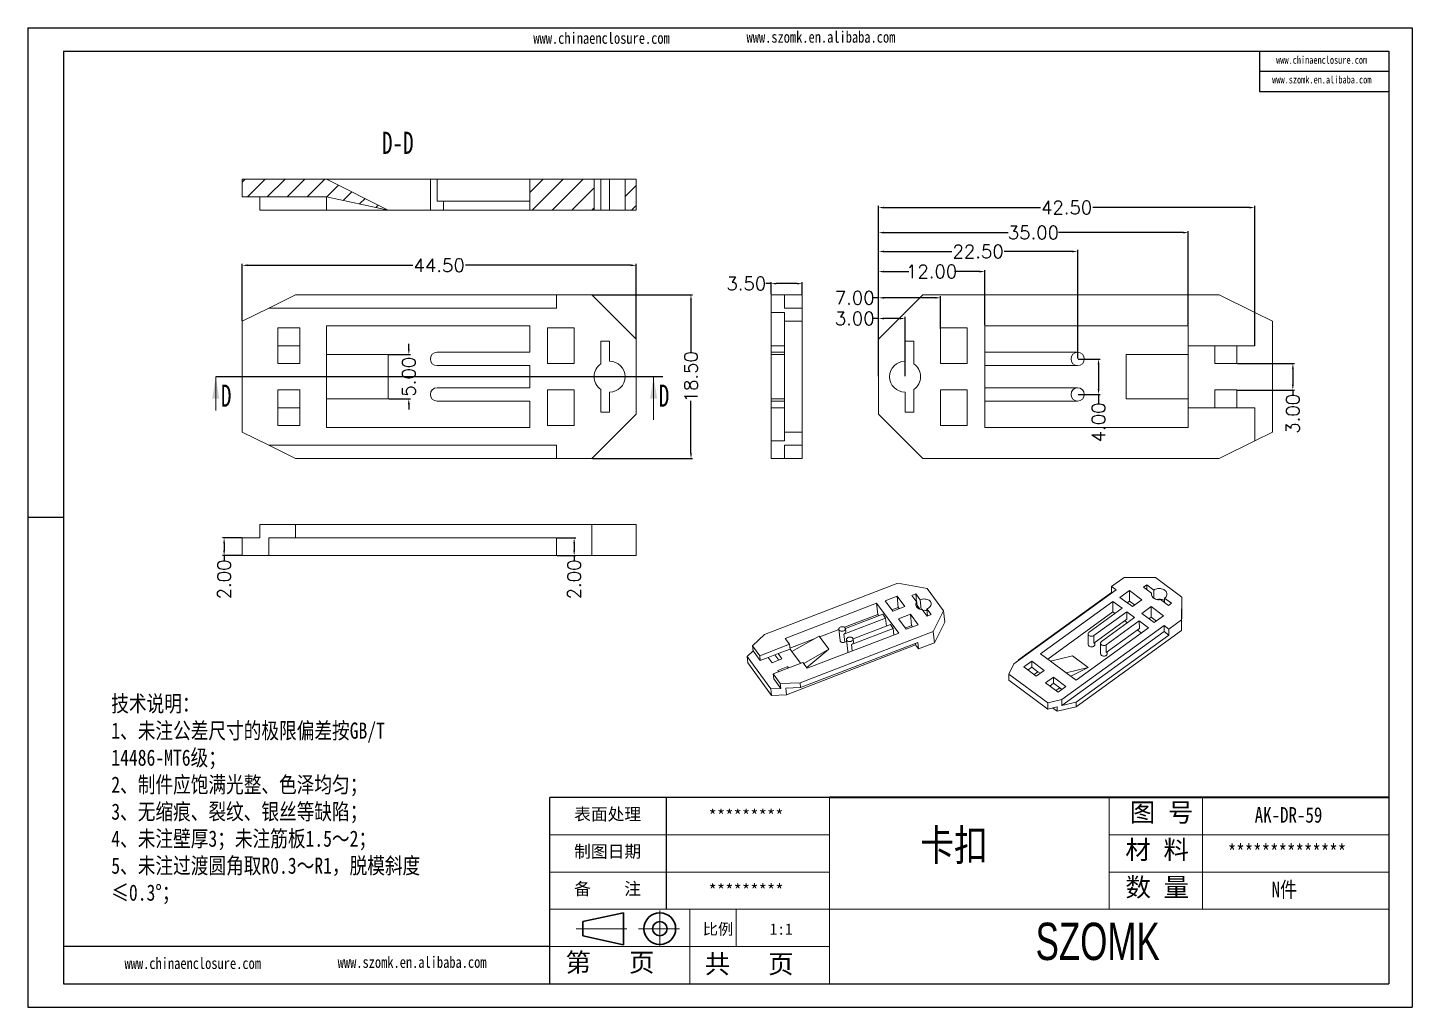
# Model space of a CAD drawing. Header units: inches. Extents: x 2044 to 3108, y 573 to 849.
# Drawn here: x 2951.6 to 3108.1, y 573 to 683.6 of the extents above; entities that cross this region are included whole.
import ezdxf

# ---------------------------------------------------------------- set-up
doc = ezdxf.new("R2010")
doc.units = ezdxf.units.IN
doc.linetypes.add('CENTER2', pattern=[28.575, 19.05, -3.175, 3.175, -3.175])
doc.layers.add('文字', color=81, linetype='Continuous')
for name, color, linetype, lineweight in [('粗实线', 7, 'Continuous', 30), ('细实线', 3, 'Continuous', 9), ('细点划线', 2, 'CENTER2', 9)]:
    doc.layers.add(name, color=color, linetype=linetype, lineweight=lineweight)
doc.styles.add('SLDTEXTSTYLE6', font='TXT', dxfattribs={"width": 0.7})
doc.styles.get("Standard").update_dxf_attribs({"font": 'txt', "bigfont": 'gbcbig.shx'})
doc.styles.add('宋体', font='', dxfattribs={"width": 0.8, "height": 3.5})
doc.styles.add('长仿宋', font='', dxfattribs={"width": 0.7, "height": 4})
doc.styles.get('宋体').set_extended_font_data('SimSun')
doc.styles.get('长仿宋').set_extended_font_data('SimSun')
doc.dimstyles.new('2', dxfattribs={"dimtxt": 1.5, "dimasz": 0.6, "dimexe": 0.18, "dimexo": 0.0625, "dimgap": 0.09, "dimtad": 0, "dimzin": 0, "dimdsep": 46, "dimtxsty": 'Standard', "dimcen": 0, "dimclrd": 3, "dimclre": 3, "dimadec": 0, "dimazin": 2, "dimtfac": 1, "dimtofl": 0, "dimtmove": 0, "dimatfit": 3, "dimfxl": 1, "dimtolj": 1, "dimtzin": 0, "dimarcsym": 0})
pattern_1 = [(45, (-59.6665, -63.7036), (-1.122532, 1.122532), [])]

# ---------------------------------------------------------------- blocks, each defined once
blk = doc.blocks.new('*D190')
at = {"color": 3, "lineweight": -2}
for p, q in [((2975.86, 650.48), (2975.86, 656.92)), ((2976.46, 656.74), (2995.15, 656.74)), ((3019.76, 656.74), (3001.08, 656.74)), ((3020.36, 648.48), (3020.36, 656.92))]:
    blk.add_line(p, q, dxfattribs=at)
at = {"color": 3}
for points in [[(2976.46, 656.84), (2976.46, 656.64), (2975.86, 656.74)], [(3019.76, 656.84), (3019.76, 656.64), (3020.36, 656.74)]]:
    blk.add_solid(points, dxfattribs=at)
at = {"layer": 'Defpoints', "color": 0}
for p in [(2975.86, 656.74), (2975.86, 650.41), (3020.36, 648.41)]:
    blk.add_point(p, dxfattribs=at)
at = {"color": 0, "insert": (2998.11, 656.74), "char_height": 1.5, "attachment_point": 5}
blk.add_mtext('\\A1;44.50', dxfattribs=at)
blk = doc.blocks.new('*D191')
at = {"color": 3, "lineweight": -2}
for p, q in [((3015.43, 653.41), (3026.74, 653.41)), ((3026.56, 652.81), (3026.56, 646.88)), ((3026.56, 635.51), (3026.56, 641.45)), ((3015.43, 634.91), (3026.74, 634.91))]:
    blk.add_line(p, q, dxfattribs=at)
at = {"color": 3}
for points in [[(3026.46, 652.81), (3026.66, 652.81), (3026.56, 653.41)], [(3026.46, 635.51), (3026.66, 635.51), (3026.56, 634.91)]]:
    blk.add_solid(points, dxfattribs=at)
at = {"layer": 'Defpoints', "color": 0}
for p in [(3015.36, 653.41), (3015.36, 634.91), (3026.56, 634.91)]:
    blk.add_point(p, dxfattribs=at)
at = {"color": 0, "insert": (3026.56, 644.16), "char_height": 1.5, "attachment_point": 5, "rotation": 90}
blk.add_mtext('\\A1;18.50', dxfattribs=at)
blk = doc.blocks.new('*D192')
at = {"color": 3, "lineweight": -2}
for p, q in [((3035.62, 654.67), (3035.02, 654.67)), ((3035.62, 653.48), (3035.62, 654.85)), ((3038.52, 654.67), (3036.22, 654.67)), ((3039.12, 653.48), (3039.12, 654.85))]:
    blk.add_line(p, q, dxfattribs=at)
at = {"color": 3}
for points in [[(3036.22, 654.77), (3036.22, 654.57), (3035.62, 654.67)], [(3038.52, 654.77), (3038.52, 654.57), (3039.12, 654.67)]]:
    blk.add_solid(points, dxfattribs=at)
at = {"layer": 'Defpoints', "color": 0}
for p in [(3035.62, 654.67), (3035.62, 653.41), (3039.12, 653.41)]:
    blk.add_point(p, dxfattribs=at)
at = {"color": 0, "insert": (3032.81, 654.67), "char_height": 1.5, "attachment_point": 5}
blk.add_mtext('\\A1;3.50', dxfattribs=at)
blk = doc.blocks.new('*D193')
at = {"color": 3, "lineweight": -2}
for p, q in [((2975.8, 625.96), (2973.63, 625.96)), ((2973.81, 625.36), (2973.81, 624.56)), ((2975.8, 623.96), (2973.63, 623.96)), ((2973.81, 623.96), (2973.81, 623.36))]:
    blk.add_line(p, q, dxfattribs=at)
at = {"color": 3}
for points in [[(2973.71, 625.36), (2973.91, 625.36), (2973.81, 625.96)], [(2973.71, 624.56), (2973.91, 624.56), (2973.81, 623.96)]]:
    blk.add_solid(points, dxfattribs=at)
at = {"layer": 'Defpoints', "color": 0}
for p in [(2975.86, 625.96), (2973.81, 623.96), (2975.86, 623.96)]:
    blk.add_point(p, dxfattribs=at)
at = {"color": 0, "insert": (2973.81, 621.27), "char_height": 1.5, "attachment_point": 5, "rotation": 90}
blk.add_mtext('\\A1;2.00', dxfattribs=at)
blk = doc.blocks.new('*D194')
at = {"color": 3, "lineweight": -2}
for p, q in [((3011.43, 625.96), (3013.54, 625.96)), ((3013.36, 625.36), (3013.36, 624.56)), ((3011.43, 623.96), (3013.54, 623.96)), ((3013.36, 623.96), (3013.36, 623.36))]:
    blk.add_line(p, q, dxfattribs=at)
at = {"color": 3}
for points in [[(3013.26, 625.36), (3013.46, 625.36), (3013.36, 625.96)], [(3013.26, 624.56), (3013.46, 624.56), (3013.36, 623.96)]]:
    blk.add_solid(points, dxfattribs=at)
at = {"layer": 'Defpoints', "color": 0}
for p in [(3011.36, 625.96), (3011.36, 623.96), (3013.36, 623.96)]:
    blk.add_point(p, dxfattribs=at)
at = {"color": 0, "insert": (3013.36, 621.27), "char_height": 1.5, "attachment_point": 5, "rotation": 90}
blk.add_mtext('\\A1;2.00', dxfattribs=at)
blk = doc.blocks.new('*D195')
at = {"color": 3, "lineweight": -2}
for p, q in [((3047.75, 648.48), (3047.75, 650.91)), ((3050.75, 644.23), (3050.75, 650.91)), ((3047.75, 650.73), (3047.15, 650.73)), ((3050.15, 650.73), (3048.35, 650.73))]:
    blk.add_line(p, q, dxfattribs=at)
at = {"color": 3}
for points in [[(3048.35, 650.83), (3048.35, 650.63), (3047.75, 650.73)], [(3050.15, 650.83), (3050.15, 650.63), (3050.75, 650.73)]]:
    blk.add_solid(points, dxfattribs=at)
at = {"layer": 'Defpoints', "color": 0}
for p in [(3047.75, 650.73), (3047.75, 648.41), (3050.75, 644.16)]:
    blk.add_point(p, dxfattribs=at)
at = {"color": 0, "insert": (3045.06, 650.73), "char_height": 1.5, "attachment_point": 5}
blk.add_mtext('\\A1;3.00', dxfattribs=at)
blk = doc.blocks.new('*D196')
at = {"color": 3, "lineweight": -2}
for p, q in [((3047.75, 653.07), (3047.15, 653.07)), ((3047.75, 648.48), (3047.75, 653.25)), ((3054.15, 653.07), (3048.35, 653.07)), ((3054.75, 649.55), (3054.75, 653.25))]:
    blk.add_line(p, q, dxfattribs=at)
at = {"color": 3}
for points in [[(3048.35, 653.17), (3048.35, 652.97), (3047.75, 653.07)], [(3054.15, 653.17), (3054.15, 652.97), (3054.75, 653.07)]]:
    blk.add_solid(points, dxfattribs=at)
at = {"layer": 'Defpoints', "color": 0}
for p in [(3047.75, 653.07), (3054.75, 649.49), (3047.75, 648.41)]:
    blk.add_point(p, dxfattribs=at)
at = {"color": 0, "insert": (3045.06, 653.07), "char_height": 1.5, "attachment_point": 5}
blk.add_mtext('\\A1;7.00', dxfattribs=at)
blk = doc.blocks.new('*D197')
at = {"color": 3, "lineweight": -2}
for p, q in [((3047.75, 648.48), (3047.75, 656.21)), ((3048.35, 656.03), (3051.16, 656.03)), ((3059.15, 656.03), (3056.34, 656.03)), ((3059.75, 649.98), (3059.75, 656.21))]:
    blk.add_line(p, q, dxfattribs=at)
at = {"color": 3}
for points in [[(3048.35, 656.13), (3048.35, 655.93), (3047.75, 656.03)], [(3059.15, 656.13), (3059.15, 655.93), (3059.75, 656.03)]]:
    blk.add_solid(points, dxfattribs=at)
at = {"layer": 'Defpoints', "color": 0}
for p in [(3047.75, 656.03), (3059.75, 649.91), (3047.75, 648.41)]:
    blk.add_point(p, dxfattribs=at)
at = {"color": 0, "insert": (3053.75, 656.03), "char_height": 1.5, "attachment_point": 5}
blk.add_mtext('\\A1;12.00', dxfattribs=at)
blk = doc.blocks.new('*D198')
at = {"color": 3, "lineweight": -2}
for p, q in [((3047.75, 648.48), (3047.75, 658.48)), ((3048.35, 658.3), (3056.03, 658.3)), ((3069.65, 658.3), (3061.96, 658.3)), ((3070.25, 646.23), (3070.25, 658.48))]:
    blk.add_line(p, q, dxfattribs=at)
at = {"color": 3}
for points in [[(3048.35, 658.4), (3048.35, 658.2), (3047.75, 658.3)], [(3069.65, 658.4), (3069.65, 658.2), (3070.25, 658.3)]]:
    blk.add_solid(points, dxfattribs=at)
at = {"layer": 'Defpoints', "color": 0}
for p in [(3047.75, 658.3), (3047.75, 648.41), (3070.25, 646.16)]:
    blk.add_point(p, dxfattribs=at)
at = {"color": 0, "insert": (3059, 658.3), "char_height": 1.5, "attachment_point": 5}
blk.add_mtext('\\A1;22.50', dxfattribs=at)
blk = doc.blocks.new('*D199')
at = {"color": 3, "lineweight": -2}
for p, q in [((3047.75, 646.12), (3047.75, 660.61)), ((3048.35, 660.43), (3062.41, 660.43)), ((3082.15, 660.43), (3068.09, 660.43)), ((3082.75, 649.98), (3082.75, 660.61))]:
    blk.add_line(p, q, dxfattribs=at)
at = {"color": 3}
for points in [[(3048.35, 660.53), (3048.35, 660.33), (3047.75, 660.43)], [(3082.15, 660.53), (3082.15, 660.33), (3082.75, 660.43)]]:
    blk.add_solid(points, dxfattribs=at)
at = {"layer": 'Defpoints', "color": 0}
for p in [(3047.75, 660.43), (3082.75, 649.91), (3047.75, 646.06)]:
    blk.add_point(p, dxfattribs=at)
at = {"color": 0, "insert": (3065.25, 660.43), "char_height": 1.5, "attachment_point": 5}
blk.add_mtext('\\A1;35.00', dxfattribs=at)
blk = doc.blocks.new('*D200')
at = {"color": 3, "lineweight": -2}
for p, q in [((3047.75, 644.23), (3047.75, 663.44)), ((3090.25, 647.73), (3090.25, 663.44)), ((3048.35, 663.26), (3066.03, 663.26)), ((3089.65, 663.26), (3071.96, 663.26))]:
    blk.add_line(p, q, dxfattribs=at)
at = {"color": 3}
for points in [[(3048.35, 663.36), (3048.35, 663.16), (3047.75, 663.26)], [(3089.65, 663.36), (3089.65, 663.16), (3090.25, 663.26)]]:
    blk.add_solid(points, dxfattribs=at)
at = {"layer": 'Defpoints', "color": 0}
for p in [(3047.75, 663.26), (3090.25, 647.66), (3047.75, 644.16)]:
    blk.add_point(p, dxfattribs=at)
at = {"color": 0, "insert": (3069, 663.26), "char_height": 1.5, "attachment_point": 5}
blk.add_mtext('\\A1;42.50', dxfattribs=at)
blk = doc.blocks.new('*D201')
at = {"color": 3, "lineweight": -2}
for p, q in [((3070.31, 646.16), (3072.79, 646.16)), ((3072.61, 645.56), (3072.61, 642.76)), ((3070.31, 642.16), (3072.79, 642.16)), ((3072.61, 642.16), (3072.61, 641.09))]:
    blk.add_line(p, q, dxfattribs=at)
at = {"color": 3}
for points in [[(3072.51, 645.56), (3072.71, 645.56), (3072.61, 646.16)], [(3072.51, 642.76), (3072.71, 642.76), (3072.61, 642.16)]]:
    blk.add_solid(points, dxfattribs=at)
at = {"layer": 'Defpoints', "color": 0}
for p in [(3070.25, 646.16), (3070.25, 642.16), (3072.61, 642.16)]:
    blk.add_point(p, dxfattribs=at)
at = {"color": 0, "insert": (3072.61, 639), "char_height": 1.5, "attachment_point": 5, "rotation": 90}
blk.add_mtext('\\A1;4.00', dxfattribs=at)
blk = doc.blocks.new('*D202')
at = {"color": 3, "lineweight": -2}
for p, q in [((3088.31, 645.66), (3094.74, 645.66)), ((3094.56, 645.06), (3094.56, 643.26)), ((3088.31, 642.66), (3094.74, 642.66)), ((3094.56, 642.66), (3094.56, 642.06))]:
    blk.add_line(p, q, dxfattribs=at)
at = {"color": 3}
for points in [[(3094.46, 645.06), (3094.66, 645.06), (3094.56, 645.66)], [(3094.46, 643.26), (3094.66, 643.26), (3094.56, 642.66)]]:
    blk.add_solid(points, dxfattribs=at)
at = {"layer": 'Defpoints', "color": 0}
for p in [(3088.25, 645.66), (3088.25, 642.66), (3094.56, 642.66)]:
    blk.add_point(p, dxfattribs=at)
at = {"color": 0, "insert": (3094.56, 639.97), "char_height": 1.5, "attachment_point": 5, "rotation": 90}
blk.add_mtext('\\A1;3.00', dxfattribs=at)
blk = doc.blocks.new('*D203')
at = {"color": 3, "lineweight": -2}
for p, q in [((2994.68, 647.26), (2994.68, 647.86)), ((2992.43, 646.66), (2994.86, 646.66)), ((2992.43, 641.66), (2994.86, 641.66)), ((2994.68, 641.06), (2994.68, 640.46))]:
    blk.add_line(p, q, dxfattribs=at)
at = {"color": 3}
for points in [[(2994.58, 647.26), (2994.78, 647.26), (2994.68, 646.66)], [(2994.58, 641.06), (2994.78, 641.06), (2994.68, 641.66)]]:
    blk.add_solid(points, dxfattribs=at)
at = {"layer": 'Defpoints', "color": 0}
for p in [(2992.36, 646.66), (2992.36, 641.66), (2994.68, 641.66)]:
    blk.add_point(p, dxfattribs=at)
at = {"color": 0, "insert": (2994.68, 644.16), "char_height": 1.5, "attachment_point": 5, "rotation": 90}
blk.add_mtext('\\A1;5.00', dxfattribs=at)

msp = doc.modelspace()

# ---------------------------------------------------------------- hatches: boundary and pattern name
at = {"linetype": 'Continuous', "lineweight": 0}
h = msp.add_hatch(dxfattribs=at)
h.set_pattern_fill('ANSI31', color=4, scale=0.5, style=0)
h.set_pattern_definition(pattern_1)
h.paths.add_polyline_path([(2985.364, 666.482), (2975.864, 666.482), (2975.864, 664.482), (2985.364, 664.482), (2992.364, 662.982)], flags=0)
h = msp.add_hatch(dxfattribs=at)
h.set_pattern_fill('ANSI31', color=4, scale=0.5, style=0)
h.set_pattern_definition(pattern_1)
h.paths.add_polyline_path([(3008.364, 666.482), (3008.364, 662.982), (3015.614, 662.982), (3015.614, 666.482)], flags=0)
h = msp.add_hatch(dxfattribs=at)
h.set_pattern_fill('ANSI31', color=4, scale=0.5, style=0)
h.set_pattern_definition(pattern_1)
h.paths.add_polyline_path([(3020.364, 666.482), (3019.114, 666.482), (3019.114, 662.982), (3020.364, 662.982)], flags=0)

# ---------------------------------------------------------------- linework, layer by layer
for p, q in [((2951.619, 683.57), (3108.057, 683.57)), ((2951.619, 683.57), (2951.619, 572.957)), ((3108.057, 683.57), (3108.057, 572.957)), ((2955.667, 680.936), (3105.423, 680.936)), ((2955.667, 680.936), (2955.667, 575.59)), ((3090.792, 680.936), (3090.792, 676.364)), ((3105.423, 680.936), (3105.423, 575.59)), ((3090.792, 678.65), (3105.423, 678.65)), ((3090.792, 676.364), (3105.423, 676.364)), ((2955.667, 628.263), (2951.619, 628.263)), ((2951.619, 624.166), (2951.619, 572.957)), ((3042.216, 596.659), (3010.612, 596.659)), ((3010.612, 575.59), (3010.612, 596.659)), ((3023.78, 584.018), (3023.78, 596.659)), ((3010.612, 579.804), (2955.667, 579.804)), ((2955.667, 575.59), (3105.423, 575.59)), ((2951.619, 572.957), (3108.057, 572.957)), ((2951.619, 572.957), (3024.044, 572.957))]:
    msp.add_line(p, q)
at = {"color": 7, "linetype": 'Continuous', "lineweight": 15}
for p, q in [((2975.864, 666.482), (2975.864, 664.482)), ((2975.864, 666.482), (2985.364, 666.482)), ((2985.364, 666.482), (2992.364, 662.982)), ((2997.114, 666.482), (2985.364, 666.482)), ((2997.114, 666.482), (2997.114, 662.982)), ((2997.864, 666.482), (2997.114, 666.482)), ((2997.864, 663.982), (2997.864, 666.482)), ((3008.364, 666.482), (2997.864, 666.482)), ((3008.364, 666.482), (3015.614, 666.482)), ((3008.364, 662.982), (3008.364, 666.482)), ((3015.614, 666.482), (3015.614, 662.982)), ((3016.364, 666.482), (3015.614, 666.482)), ((3016.364, 662.982), (3016.364, 666.482)), ((3017.364, 666.482), (3016.364, 666.482)), ((3017.364, 666.482), (3017.364, 662.982)), ((3019.114, 666.482), (3017.364, 666.482)), ((3019.114, 662.982), (3019.114, 666.482)), ((3019.114, 666.482), (3020.364, 666.482)), ((3020.364, 666.482), (3020.364, 662.982)), ((2985.364, 664.482), (2975.864, 664.482)), ((2977.864, 664.482), (2977.864, 662.982)), ((2985.364, 664.482), (2992.364, 662.982)), ((2985.364, 664.482), (2985.364, 662.982)), ((3008.364, 663.982), (2997.864, 663.982)), ((2998.614, 662.982), (2998.614, 663.982)), ((2977.864, 662.982), (2985.364, 662.982)), ((2997.114, 662.982), (2985.364, 662.982)), ((2998.614, 662.982), (2997.114, 662.982)), ((3008.364, 662.982), (2998.614, 662.982)), ((3008.364, 662.982), (3015.614, 662.982)), ((3016.364, 662.982), (3015.614, 662.982)), ((3017.364, 662.982), (3016.364, 662.982)), ((3019.114, 662.982), (3017.364, 662.982)), ((3019.114, 662.982), (3020.364, 662.982)), ((2978.864, 651.914), (2981.864, 653.414)), ((3011.364, 653.414), (2981.864, 653.414)), ((3011.364, 651.914), (3011.364, 653.414)), ((3015.364, 653.414), (3011.364, 653.414)), ((3020.364, 648.414), (3015.364, 653.414)), ((3035.625, 653.414), (3037.125, 653.414)), ((3035.625, 651.414), (3035.625, 653.414)), ((3037.125, 651.914), (3037.125, 653.414)), ((3037.125, 653.414), (3039.125, 653.414)), ((3039.125, 651.914), (3039.125, 653.414)), ((3052.746, 653.414), (3047.746, 648.414)), ((3052.746, 653.414), (3086.246, 653.414)), ((3090.246, 651.414), (3086.246, 653.414)), ((2975.864, 650.414), (2978.864, 651.914)), ((2978.864, 651.914), (3011.364, 651.914)), ((3035.625, 651.414), (3037.125, 651.414)), ((3035.625, 651.414), (3035.625, 647.664)), ((3039.125, 651.914), (3037.125, 651.914)), ((3037.125, 651.414), (3037.125, 650.414)), ((3039.125, 650.414), (3039.125, 651.914)), ((3090.246, 651.414), (3090.246, 647.664)), ((3090.246, 651.414), (3092.246, 650.414)), ((2975.864, 650.414), (2975.864, 637.914)), ((2982.364, 649.664), (2979.864, 649.664)), ((2979.864, 649.664), (2979.864, 645.664)), ((2982.364, 645.664), (2982.364, 649.664)), ((3008.364, 649.914), (2985.364, 649.914)), ((2985.364, 649.914), (2985.364, 646.664)), ((3008.364, 646.914), (3008.364, 649.914)), ((3013.364, 649.664), (3010.364, 649.664)), ((3010.364, 649.664), (3010.364, 645.664)), ((3013.364, 645.664), (3013.364, 649.664)), ((3037.125, 650.414), (3039.125, 650.414)), ((3037.125, 637.914), (3037.125, 650.414)), ((3039.125, 650.414), (3039.125, 637.914)), ((3054.746, 649.664), (3057.746, 649.664)), ((3054.746, 645.664), (3054.746, 649.664)), ((3057.746, 649.664), (3057.746, 645.664)), ((3059.746, 649.914), (3082.746, 649.914)), ((3059.746, 638.414), (3059.746, 649.914)), ((3082.746, 649.914), (3082.746, 647.664)), ((3092.246, 637.914), (3092.246, 650.414)), ((2979.864, 647.664), (2982.364, 647.664)), ((3017.364, 648.164), (3016.364, 648.164)), ((3016.364, 648.164), (3016.364, 645.6)), ((3017.364, 645.914), (3017.364, 648.164)), ((3020.364, 639.914), (3020.364, 648.414)), ((3037.125, 647.664), (3035.625, 647.664)), ((3035.625, 646.914), (3035.625, 647.664)), ((3047.746, 639.914), (3047.746, 648.414)), ((3050.746, 648.164), (3051.746, 648.164)), ((3050.746, 645.914), (3050.746, 648.164)), ((3051.746, 648.164), (3051.746, 645.6)), ((3090.246, 647.664), (3082.746, 647.664)), ((3082.746, 647.664), (3082.746, 646.664)), ((3085.746, 645.664), (3085.746, 647.664)), ((3088.246, 647.664), (3088.246, 645.664)), ((2985.364, 641.664), (2985.364, 646.664)), ((2992.364, 646.664), (2985.364, 646.664)), ((2992.364, 641.664), (2992.364, 646.664)), ((2997.864, 646.914), (3008.364, 646.914)), ((3036.625, 646.914), (3035.625, 646.914)), ((3035.625, 646.664), (3035.625, 646.914)), ((3035.625, 641.664), (3035.625, 646.664)), ((3037.125, 646.664), (3035.625, 646.664)), ((3036.625, 646.914), (3037.125, 646.914)), ((3070.246, 646.914), (3059.746, 646.914)), ((3075.746, 641.664), (3075.746, 646.664)), ((3082.746, 646.664), (3075.746, 646.664)), ((3082.746, 646.664), (3082.746, 641.664)), ((2979.864, 645.664), (2982.364, 645.664)), ((3008.364, 645.414), (2997.864, 645.414)), ((3008.364, 642.914), (3008.364, 645.414)), ((3010.364, 645.664), (3013.364, 645.664)), ((3057.746, 645.664), (3054.746, 645.664)), ((3059.746, 645.414), (3070.246, 645.414)), ((3088.246, 645.664), (3085.746, 645.664)), ((2979.864, 642.664), (2982.364, 642.664)), ((2979.864, 638.664), (2979.864, 642.664)), ((2982.364, 642.664), (2982.364, 638.664)), ((2985.364, 641.664), (2985.364, 638.414)), ((2992.364, 641.664), (2985.364, 641.664)), ((3008.364, 642.914), (2997.864, 642.914)), ((2997.864, 641.414), (3008.364, 641.414)), ((3008.364, 638.414), (3008.364, 641.414)), ((3010.364, 642.664), (3013.364, 642.664)), ((3010.364, 638.664), (3010.364, 642.664)), ((3013.364, 642.664), (3013.364, 638.664)), ((3016.364, 642.728), (3016.364, 640.164)), ((3017.364, 640.164), (3017.364, 642.414)), ((3037.125, 641.664), (3035.625, 641.664)), ((3035.625, 641.414), (3035.625, 641.664)), ((3035.625, 641.414), (3036.625, 641.414)), ((3035.625, 640.664), (3035.625, 641.414)), ((3036.625, 641.414), (3037.125, 641.414)), ((3050.746, 640.164), (3050.746, 642.414)), ((3051.746, 642.728), (3051.746, 640.164)), ((3054.746, 642.664), (3054.746, 638.664)), ((3057.746, 642.664), (3054.746, 642.664)), ((3057.746, 638.664), (3057.746, 642.664)), ((3059.746, 642.914), (3070.246, 642.914)), ((3070.246, 641.414), (3059.746, 641.414)), ((3082.746, 641.664), (3075.746, 641.664)), ((3082.746, 641.664), (3082.746, 640.664)), ((3088.246, 642.664), (3085.746, 642.664)), ((3085.746, 642.664), (3085.746, 640.664)), ((3088.246, 640.664), (3088.246, 642.664)), ((2982.364, 640.664), (2979.864, 640.664)), ((3015.364, 634.914), (3020.364, 639.914)), ((3016.364, 640.164), (3017.364, 640.164)), ((3035.625, 640.664), (3035.625, 636.914)), ((3037.125, 640.664), (3035.625, 640.664)), ((3047.746, 639.914), (3052.746, 634.914)), ((3051.746, 640.164), (3050.746, 640.164)), ((3082.746, 640.664), (3082.746, 638.414)), ((3082.746, 640.664), (3090.246, 640.664)), ((3090.246, 640.664), (3090.246, 636.914)), ((2982.364, 638.664), (2979.864, 638.664)), ((2985.364, 638.414), (3008.364, 638.414)), ((3013.364, 638.664), (3010.364, 638.664)), ((3054.746, 638.664), (3057.746, 638.664)), ((3082.746, 638.414), (3059.746, 638.414)), ((2975.864, 637.914), (2978.864, 636.414)), ((3035.625, 636.914), (3035.625, 634.914)), ((3035.625, 636.914), (3037.125, 636.914)), ((3037.125, 636.914), (3037.125, 637.914)), ((3037.125, 637.914), (3039.125, 637.914)), ((3039.125, 637.914), (3039.125, 636.414)), ((3090.246, 636.914), (3086.246, 634.914)), ((3090.246, 636.914), (3092.246, 637.914)), ((2978.864, 636.414), (3011.364, 636.414)), ((2978.864, 636.414), (2981.864, 634.914)), ((3011.364, 636.414), (3011.364, 634.914)), ((3037.125, 636.414), (3039.125, 636.414)), ((3037.125, 636.414), (3037.125, 634.914)), ((3039.125, 636.414), (3039.125, 634.914)), ((3011.364, 634.914), (2981.864, 634.914)), ((3011.364, 634.914), (3015.364, 634.914)), ((3035.625, 634.914), (3037.125, 634.914)), ((3037.125, 634.914), (3039.125, 634.914)), ((3086.246, 634.914), (3052.746, 634.914)), ((2977.864, 627.46), (2977.864, 625.96)), ((2977.864, 627.46), (2981.864, 627.46)), ((2981.864, 627.46), (2981.864, 625.96)), ((3015.364, 627.46), (2981.864, 627.46)), ((3015.364, 623.96), (3015.364, 627.46)), ((3015.364, 627.46), (3020.364, 627.46)), ((3020.364, 627.46), (3020.364, 623.96)), ((2975.864, 625.96), (2975.864, 623.96)), ((2977.864, 625.96), (2975.864, 625.96)), ((2978.864, 625.96), (2981.864, 625.96)), ((2978.864, 623.96), (2978.864, 625.96)), ((3011.364, 625.96), (2981.864, 625.96)), ((3011.364, 625.96), (3011.364, 623.96)), ((2975.864, 623.96), (2978.864, 623.96)), ((2978.864, 623.96), (3011.364, 623.96)), ((3015.364, 623.96), (3011.364, 623.96)), ((3020.364, 623.96), (3015.364, 623.96)), ((3075.492, 621.5), (3074.068, 620.472)), ((3079.027, 621.489), (3075.492, 621.5)), ((3082.011, 619.283), (3079.027, 621.489)), ((3034.879, 615.039), (3049.923, 620.837)), ((3053.251, 620.234), (3049.923, 620.837)), ((3051.509, 619.468), (3051.958, 619.641)), ((3051.958, 619.641), (3052.445, 618.98)), ((3051.958, 619.641), (3052.054, 618.728)), ((3053.251, 620.234), (3055.09, 617.737)), ((3063.024, 611.725), (3074.594, 620.082)), ((3074.07, 619.789), (3063.568, 612.203)), ((3074.594, 620.082), (3074.068, 620.472)), ((3074.07, 619.789), (3074.068, 620.472)), ((3074.128, 619.746), (3074.07, 619.789)), ((3076.096, 620.013), (3075.028, 619.241)), ((3077.501, 618.975), (3076.096, 620.013)), ((3076.101, 618.818), (3076.096, 620.013)), ((3078.047, 620.652), (3077.691, 620.395)), ((3077.691, 620.395), (3078.591, 619.73)), ((3078.837, 620.069), (3078.047, 620.652)), ((3078.049, 620.131), (3078.047, 620.652)), ((3078.592, 619.492), (3078.591, 619.73)), ((3078.837, 620.069), (3078.841, 619.156)), ((3037.209, 614.617), (3047.537, 618.598)), ((3047.537, 618.598), (3050.026, 615.22)), ((3047.537, 618.598), (3047.673, 617.317)), ((3049.837, 619.389), (3048.489, 618.87)), ((3048.489, 618.87), (3049.355, 617.696)), ((3049.972, 618.109), (3049.254, 617.833)), ((3049.355, 617.696), (3050.702, 618.215)), ((3050.702, 618.215), (3049.837, 619.389)), ((3049.837, 619.389), (3049.972, 618.109)), ((3050.073, 617.972), (3049.972, 618.109)), ((3052.063, 618.715), (3051.509, 619.468)), ((3052.132, 618.064), (3052.063, 618.715)), ((3052.102, 618.348), (3052.421, 617.916)), ((3052.445, 618.98), (3052.56, 617.885)), ((3053.202, 617.952), (3053.689, 617.292)), ((3053.288, 617.137), (3053.202, 617.952)), ((3074.228, 618.792), (3066.04, 612.878)), ((3071.544, 615.314), (3075.282, 618.014)), ((3075.282, 618.014), (3074.228, 618.792)), ((3074.233, 617.597), (3074.228, 618.792)), ((3075.028, 619.241), (3076.433, 618.204)), ((3076.101, 618.818), (3075.848, 618.635)), ((3076.685, 618.386), (3076.101, 618.818)), ((3076.433, 618.204), (3077.501, 618.975)), ((3077.486, 617.425), (3078.554, 618.197)), ((3078.554, 618.197), (3079.958, 617.159)), ((3078.559, 617.002), (3078.554, 618.197)), ((3079.599, 618.985), (3080.5, 618.32)), ((3080.856, 618.577), (3080.066, 619.161)), ((3080.068, 618.639), (3080.066, 619.161)), ((3080.5, 618.32), (3080.856, 618.577)), ((3081.987, 616.7), (3082.011, 619.283)), ((3082.016, 618.088), (3081.991, 615.506)), ((3082.011, 619.283), (3082.016, 618.088)), ((3048.55, 616.91), (3043.835, 615.093)), ((3043.909, 615.867), (3047.673, 617.317)), ((3044.006, 615.725), (3048.225, 617.351)), ((3047.673, 617.317), (3047.776, 617.178)), ((3048.55, 616.91), (3048.225, 617.351)), ((3048.55, 616.91), (3048.646, 616.004)), ((3050.004, 616.814), (3051.352, 617.334)), ((3050.87, 615.64), (3050.004, 616.814)), ((3051.352, 617.334), (3052.217, 616.159)), ((3051.352, 617.334), (3051.487, 616.053)), ((3053.24, 617.119), (3052.685, 617.872)), ((3053.689, 617.292), (3053.24, 617.119)), ((3053.927, 615.404), (3055.09, 617.737)), ((3055.226, 616.457), (3054.063, 614.123)), ((3055.09, 617.737), (3055.226, 616.457)), ((3074.233, 617.597), (3066.86, 612.272)), ((3075.808, 617.625), (3072.07, 614.924)), ((3075.812, 616.771), (3072.074, 614.071)), ((3076.686, 616.976), (3072.948, 614.276)), ((3073.474, 613.887), (3077.213, 616.587)), ((3074.466, 617.425), (3074.233, 617.597)), ((3075.871, 616.387), (3075.579, 616.603)), ((3076.686, 616.976), (3075.808, 617.625)), ((3075.812, 616.771), (3075.808, 617.625)), ((3078.266, 615.808), (3077.213, 616.587)), ((3077.216, 615.733), (3077.213, 616.587)), ((3078.89, 616.388), (3077.486, 617.425)), ((3078.306, 616.819), (3078.559, 617.002)), ((3078.559, 617.002), (3079.143, 616.57)), ((3079.958, 617.159), (3078.89, 616.388)), ((3080.563, 615.672), (3081.987, 616.7)), ((3081.991, 615.506), (3081.987, 616.7)), ((3033.516, 613.76), (3034.879, 615.039)), ((3037.97, 613.114), (3041.056, 614.874)), ((3053.927, 615.404), (3038.883, 609.606)), ((3050.026, 615.22), (3039.698, 611.24)), ((3041.056, 614.874), (3042.138, 613.406)), ((3041.117, 614.791), (3043.263, 615.618)), ((3043.261, 615.64), (3043.396, 614.359)), ((3043.835, 615.093), (3043.931, 614.179)), ((3044.045, 615.353), (3044.007, 615.719)), ((3044.7, 613.918), (3049.416, 615.735)), ((3049.091, 616.176), (3044.871, 614.55)), ((3049.416, 615.735), (3049.091, 616.176)), ((3049.416, 615.735), (3049.492, 615.014)), ((3050.769, 615.777), (3051.487, 616.053)), ((3052.217, 616.159), (3050.87, 615.64)), ((3051.487, 616.053), (3051.588, 615.916)), ((3054.063, 614.123), (3053.927, 615.404)), ((3068.465, 607.704), (3080.036, 616.061)), ((3068.468, 607.021), (3080.039, 615.378)), ((3080.565, 614.989), (3070.063, 607.403)), ((3070.065, 606.891), (3081.991, 615.506)), ((3070.077, 609.894), (3078.266, 615.808)), ((3071.432, 615.118), (3071.437, 613.923)), ((3072.074, 614.071), (3072.07, 614.924)), ((3073.478, 613.033), (3077.216, 615.733)), ((3077.45, 615.22), (3076.983, 615.565)), ((3080.036, 616.061), (3080.563, 615.672)), ((3080.039, 615.378), (3080.036, 616.061)), ((3080.039, 615.378), (3080.565, 614.989)), ((3080.565, 614.989), (3080.563, 615.672)), ((3034.328, 612.658), (3033.516, 613.76)), ((3033.516, 613.76), (3033.574, 613.211)), ((3037.696, 613.956), (3034.328, 612.658)), ((3037.754, 613.408), (3036.406, 612.889)), ((3037.696, 613.956), (3037.209, 614.617)), ((3037.347, 608.247), (3051.942, 613.872)), ((3037.754, 613.408), (3037.696, 613.956)), ((3037.745, 613.491), (3040.478, 614.545)), ((3037.97, 613.114), (3037.754, 613.408)), ((3052.189, 614.163), (3038.941, 609.057)), ((3039.296, 611.785), (3042.138, 613.406)), ((3042.138, 613.406), (3039.631, 611.33)), ((3044.148, 614.262), (3043.931, 614.179)), ((3044.126, 614.465), (3044.262, 613.185)), ((3044.911, 614.178), (3044.872, 614.544)), ((3051.922, 614.06), (3051.942, 613.872)), ((3051.942, 613.872), (3052.266, 613.431)), ((3052.189, 614.163), (3052.266, 613.431)), ((3054.063, 614.123), (3052.266, 613.431)), ((3072.187, 613.926), (3072.186, 614.152)), ((3072.836, 614.08), (3072.841, 612.885)), ((3073.478, 613.033), (3073.474, 613.887)), ((3033.574, 613.211), (3032.892, 612.571)), ((3032.892, 612.571), (3035.598, 608.9)), ((3032.892, 612.571), (3032.97, 611.84)), ((3035.675, 608.169), (3032.97, 611.84)), ((3034.386, 612.11), (3033.574, 613.211)), ((3034.386, 612.11), (3034.328, 612.658)), ((3035.284, 612.456), (3034.386, 612.11)), ((3036.406, 612.889), (3035.284, 612.456)), ((3035.284, 612.456), (3035.717, 611.869)), ((3036.051, 612.744), (3035.288, 612.45)), ((3035.717, 611.869), (3036.839, 612.301)), ((3035.843, 610.603), (3039.211, 611.901)), ((3036.05, 612.751), (3036.051, 612.744)), ((3036.48, 612.163), (3036.051, 612.744)), ((3036.839, 612.301), (3036.406, 612.889)), ((3038.941, 611.797), (3037.97, 613.114)), ((3039.698, 611.24), (3039.211, 611.901)), ((3062.482, 610.564), (3063.024, 611.725)), ((3063.508, 612.075), (3063.568, 612.203)), ((3065.06, 612.041), (3064.17, 611.398)), ((3066.464, 611.003), (3065.06, 612.041)), ((3065.063, 611.358), (3065.06, 612.041)), ((3066.04, 612.878), (3067.181, 612.034)), ((3069.678, 612.639), (3067.181, 612.034)), ((3068.936, 610.737), (3067.181, 612.034)), ((3071.433, 611.342), (3069.678, 612.639)), ((3073.591, 612.888), (3073.59, 613.114)), ((3036.654, 609.501), (3035.843, 610.603)), ((3035.901, 610.054), (3035.843, 610.603)), ((3036.366, 610.987), (3037.489, 611.42)), ((3036.471, 610.845), (3036.366, 610.987)), ((3037.489, 611.42), (3037.594, 611.277)), ((3037.489, 611.42), (3037.507, 611.244)), ((3062.482, 610.564), (3066.871, 607.321)), ((3062.485, 609.882), (3062.482, 610.564)), ((3064.17, 611.398), (3065.574, 610.361)), ((3065.063, 611.358), (3064.638, 611.052)), ((3065.765, 610.84), (3065.063, 611.358)), ((3065.341, 610.533), (3065.765, 610.84)), ((3065.574, 610.361), (3066.464, 611.003)), ((3065.998, 610.667), (3065.765, 610.84)), ((3066.627, 609.582), (3067.517, 610.225)), ((3067.517, 610.225), (3068.922, 609.187)), ((3067.52, 609.542), (3067.517, 610.225)), ((3071.433, 611.342), (3068.936, 610.737)), ((3068.936, 610.737), (3070.077, 609.894)), ((3069.481, 610.334), (3071.433, 611.342)), ((3036.712, 608.953), (3035.598, 608.9)), ((3035.598, 608.9), (3035.675, 608.169)), ((3036.712, 608.953), (3035.901, 610.054)), ((3036.654, 609.501), (3038.883, 609.606)), ((3036.654, 609.501), (3036.712, 608.953)), ((3037.27, 608.979), (3038.941, 609.057)), ((3037.347, 608.247), (3037.27, 608.979)), ((3038.883, 609.606), (3038.941, 609.057)), ((3066.874, 606.638), (3062.485, 609.882)), ((3068.032, 608.544), (3066.627, 609.582)), ((3067.096, 609.236), (3067.52, 609.542)), ((3067.52, 609.542), (3068.222, 609.023)), ((3068.222, 609.023), (3067.798, 608.717)), ((3068.922, 609.187), (3068.032, 608.544)), ((3068.222, 609.023), (3068.456, 608.851)), ((3035.675, 608.169), (3037.347, 608.247)), ((3066.871, 607.321), (3068.465, 607.704)), ((3066.874, 606.638), (3066.871, 607.321)), ((3068.468, 607.021), (3068.465, 607.704)), ((3068.468, 607.021), (3070.063, 607.403)), ((3070.065, 606.891), (3070.063, 607.403)), ((3067.937, 606.893), (3066.874, 606.638)), ((3067.415, 606.768), (3067.939, 606.381)), ((3067.939, 606.381), (3067.937, 606.893)), ((3067.939, 606.381), (3070.065, 606.891))]:
    msp.add_line(p, q, dxfattribs=at)
at = {"color": 1}
msp.add_line((3023.364, 644.164), (2972.864, 644.164), dxfattribs=at)
at = {"color": 7, "linetype": 'Continuous', "lineweight": 0}
for p, q in [((2972.864, 640.364), (2972.864, 644.164)), ((3022.337, 639.282), (3022.337, 644.164))]:
    msp.add_line(p, q, dxfattribs=at)
at = {"color": 8, "linetype": 'Continuous', "lineweight": 15}
msp.add_line((3044.7, 613.918), (3044.777, 613.197), dxfattribs=at)
at = {"color": 7, "linetype": 'Continuous', "lineweight": 15, "flags": 128}
for points in [[(3078.591, 619.73), (3078.577, 619.628), (3078.584, 619.526), (3078.615, 619.426), (3078.666, 619.331), (3078.738, 619.243), (3078.828, 619.165), (3078.934, 619.098), (3079.054, 619.044), (3079.183, 619.006), (3079.32, 618.982), (3079.46, 618.975), (3079.599, 618.985)], [(3080.066, 619.161), (3080.156, 619.237), (3080.228, 619.322), (3080.282, 619.414), (3080.314, 619.512), (3080.326, 619.612), (3080.316, 619.712), (3080.285, 619.809), (3080.234, 619.902), (3080.163, 619.988), (3080.074, 620.065), (3079.97, 620.13), (3079.854, 620.183), (3079.727, 620.222), (3079.594, 620.246), (3079.457, 620.254), (3079.32, 620.246), (3079.187, 620.223), (3079.059, 620.185), (3078.942, 620.133), (3078.837, 620.069)], [(3052.685, 617.872), (3052.549, 617.886), (3052.42, 617.916), (3052.302, 617.96), (3052.197, 618.017), (3052.108, 618.085), (3052.037, 618.164), (3051.987, 618.25), (3051.958, 618.341), (3051.951, 618.436), (3051.967, 618.531), (3052.005, 618.625), (3052.063, 618.715)], [(3052.445, 618.98), (3052.572, 619.021), (3052.706, 619.049), (3052.843, 619.062), (3052.979, 619.06), (3053.111, 619.044), (3053.236, 619.013), (3053.352, 618.97), (3053.454, 618.913), (3053.54, 618.846), (3053.609, 618.769), (3053.659, 618.685), (3053.688, 618.596), (3053.695, 618.503), (3053.682, 618.409), (3053.647, 618.317), (3053.592, 618.229), (3053.518, 618.146), (3053.426, 618.071), (3053.32, 618.006), (3053.202, 617.952)], [(3043.297, 615.549), (3043.343, 615.502), (3043.405, 615.464), (3043.48, 615.438), (3043.563, 615.425), (3043.649, 615.425), (3043.735, 615.44), (3043.815, 615.467), (3043.886, 615.505), (3043.943, 615.553), (3043.983, 615.608), (3044.004, 615.667), (3044.006, 615.726), (3043.987, 615.782), (3043.949, 615.834), (3043.895, 615.876), (3043.826, 615.909), (3043.747, 615.928), (3043.661, 615.935), (3043.575, 615.927), (3043.491, 615.907), (3043.415, 615.874), (3043.351, 615.83), (3043.302, 615.778), (3043.271, 615.721), (3043.26, 615.662), (3043.268, 615.604), (3043.297, 615.549)], [(3072.07, 614.924), (3071.999, 614.884), (3071.916, 614.857), (3071.827, 614.846), (3071.737, 614.85), (3071.651, 614.87), (3071.573, 614.904), (3071.51, 614.951), (3071.464, 615.008), (3071.438, 615.071), (3071.433, 615.137), (3071.45, 615.202), (3071.487, 615.262), (3071.544, 615.314)], [(3043.931, 614.179), (3043.846, 614.154), (3043.756, 614.144), (3043.667, 614.148), (3043.584, 614.167), (3043.512, 614.199), (3043.454, 614.244), (3043.415, 614.297), (3043.397, 614.356), (3043.396, 614.359)], [(3044.163, 614.375), (3044.209, 614.327), (3044.271, 614.289), (3044.346, 614.263), (3044.428, 614.25), (3044.515, 614.251), (3044.601, 614.265), (3044.681, 614.292), (3044.751, 614.331), (3044.808, 614.378), (3044.849, 614.433), (3044.87, 614.492), (3044.871, 614.551), (3044.853, 614.608), (3044.815, 614.659), (3044.76, 614.702), (3044.692, 614.734), (3044.612, 614.754), (3044.527, 614.76), (3044.44, 614.753), (3044.357, 614.732), (3044.281, 614.699), (3044.217, 614.655), (3044.168, 614.604), (3044.137, 614.547), (3044.125, 614.487), (3044.134, 614.429), (3044.163, 614.375)], [(3072.187, 613.926), (3072.186, 613.915), (3072.173, 613.852), (3072.14, 613.793), (3072.09, 613.741), (3072.025, 613.699), (3071.948, 613.669), (3071.863, 613.653), (3071.776, 613.651), (3071.691, 613.664), (3071.613, 613.692), (3071.545, 613.731)], [(3072.948, 614.276), (3072.892, 614.224), (3072.854, 614.164), (3072.837, 614.099), (3072.842, 614.033), (3072.868, 613.97), (3072.914, 613.913), (3072.978, 613.866), (3073.055, 613.832), (3073.141, 613.812), (3073.231, 613.808), (3073.32, 613.819), (3073.403, 613.846), (3073.474, 613.887)], [(3073.591, 612.888), (3073.591, 612.877), (3073.577, 612.814), (3073.545, 612.755), (3073.494, 612.703), (3073.429, 612.661), (3073.352, 612.631), (3073.268, 612.615), (3073.181, 612.614), (3073.095, 612.627), (3073.017, 612.654), (3072.949, 612.693)]]:
    msp.add_lwpolyline(points, dxfattribs=at)
at = {"color": 7, "linetype": 'Continuous', "lineweight": 15}
for centre in [(3070.246, 646.164), (3070.246, 642.164)]:
    msp.add_circle(centre, 0.75, dxfattribs=at)
for centre, radius, start, end in [((2997.864, 646.164), 0.75, 90, 270), ((3017.364, 644.164), 1.75, 124.8499, 235.1501), ((3017.364, 644.164), 1.75, 270, 90), ((3050.746, 644.164), 1.75, 90, 270), ((3050.746, 644.164), 1.75, 304.8499, 55.1501), ((2997.864, 642.164), 0.75, 90, 270), ((3079.455, 617.943), 1.117, 56.8339, 106.26711), ((3053.029, 616.518), 1.265, 81.25765, 101.81526), ((3043.771, 615.36), 0.275, 283.48188, 358.44204), ((3044.636, 614.185), 0.275, 283.48188, 358.44204), ((3071.676, 613.931), 0.239, 182.10665, 236.76515), ((3044.467, 613.213), 0.207, 187.82299, 238.70591), ((3073.08, 612.894), 0.239, 182.10665, 236.76515)]:
    msp.add_arc(centre, radius, start, end, dxfattribs=at)
at = {"color": 7, "linetype": 'Continuous', "lineweight": 0}
for points in [[(2972.864, 644.164), (2972.464, 641.664), (2973.264, 641.664)], [(3022.337, 644.164), (3021.937, 641.664), (3022.737, 641.664)]]:
    msp.add_solid(points, dxfattribs=at)
at = {"layer": '粗实线', "color": 7, "lineweight": 40}
msp.add_line((3105.423, 596.659), (3042.216, 596.659), dxfattribs=at)
at = {"layer": '粗实线', "color": 7}
for p, q in [((3018.94, 583.624), (3014.336, 582.648)), ((3018.94, 583.624), (3018.94, 580.015)), ((3014.336, 582.648), (3014.336, 581.02)), ((3014.336, 581.02), (3018.94, 580.015))]:
    msp.add_line(p, q, dxfattribs=at)
for radius in [1.79, 0.814]:
    msp.add_circle((3023.038, 581.834), radius, dxfattribs=at)
at = {"layer": '细实线', "color": 7}
for p, q in [((3042.216, 596.659), (3042.216, 575.59)), ((3073.819, 596.659), (3073.819, 584.018)), ((3084.354, 596.659), (3084.354, 584.107)), ((3042.216, 592.446), (3010.612, 592.446)), ((3105.423, 592.446), (3073.819, 592.446)), ((3042.216, 588.232), (3010.612, 588.232)), ((3105.423, 588.232), (3073.819, 588.232)), ((3105.423, 584.018), (3010.612, 584.018)), ((3026.414, 584.018), (3026.414, 575.59)), ((3031.681, 584.018), (3031.681, 579.804)), ((3042.216, 579.804), (3010.612, 579.804))]:
    msp.add_line(p, q, dxfattribs=at)
at = {"layer": '细点划线', "color": 7}
for p, q in [((3023.038, 583.894), (3023.038, 579.804)), ((3013.602, 581.834), (3019.293, 581.834)), ((3020.644, 581.834), (3025.27, 581.834))]:
    msp.add_line(p, q, dxfattribs=at)

# ---------------------------------------------------------------- texts
at = {"color": 7, "linetype": 'Continuous', "char_height": 2.5, "attachment_point": 1, "style": 'SLDTEXTSTYLE6'}
for s, insert in [('D-D ', (2991.65, 671.822)), ('D', (2973.447, 643.27)), ('D', (3022.919, 643.27))]:
    msp.add_mtext(s, dxfattribs=dict(at, insert=insert))
at = {"char_height": 1.38579, "width": 787.61198, "attachment_point": 1}
for s, insert in [('{\\fSimHei|b0|i0|c134|p49;表面处理}', (3013.36, 595.464)), ('{\\fSimHei|b0|i0|c134|p49;*********}', (3028.538, 595.285)), ('{\\fSimHei|b0|i0|c134|p49;制图日期}', (3013.36, 591.25)), ('{\\fSimHei|b0|i0|c134|p49;备    注}', (3013.36, 587.036)), ('{\\fSimHei|b0|i0|c134|p49;*********}', (3028.538, 586.858))]:
    msp.add_mtext(s, dxfattribs=dict(at, insert=insert))
at = {"layer": '文字', "color": 0, "attachment_point": 1, "style": '宋体'}
for s, insert, char_height, width in [('www.chinaenclosure.com', (3008.751, 683.039), 1.28756, 22.62113), ('www.szomk.en.alibaba.com', (3032.834, 683.166), 1.28756, 22.62113), ('www.chinaenclosure.com', (3092.677, 680.357), 0.85837, 15.08075), ('www.szomk.en.alibaba.com', (3092.228, 678.134), 0.85837, 15.08075), ('{\\H1.111x;技术说明：\\P1、未注公差尺寸的极限偏差按GB/T 14486-MT6级；\\P2、制件应饱满光整、色泽均匀；\\P3、无缩痕、裂纹、银丝等缺陷；\\P4、未注壁厚3；未注筋板1.5～2；\\P5、未注过渡圆角取R0.3～R1，脱模斜度≤0.3%%D；}', (2961.064, 608.161), 1.64602, 37.0757), ('{\\H1.111x;AK-DR-59}', (3090.25, 595.559), 1.58018, 18.26869), ('卡扣', (3052.445, 593.022), 3.5115, 44.89348), ('{\\H1.111x;**************}', (3087.21, 591.345), 1.58018, 18.26869), ('{\\H1.111x;N件}', (3092.161, 587.131), 1.58018, 18.26869), ('www.chinaenclosure.com', (2962.56, 578.571), 1.28756, 22.62113), ('www.szomk.en.alibaba.com', (2986.643, 578.699), 1.28756, 22.62113)]:
    msp.add_mtext(s, dxfattribs=dict(at, insert=insert, char_height=char_height, width=width))
at = {"layer": '粗实线', "insert": (3065.494, 582.509), "char_height": 4.21382, "width": 47.25383, "attachment_point": 1, "style": '长仿宋'}
msp.add_mtext('{\\fSTXinwei|b0|i0|c134|p2;SZOMK}', dxfattribs=at)
at = {"layer": '细实线', "color": 7, "attachment_point": 1}
for s, insert, char_height, width in [('{\\fSimSun|b0|i0|c134|p54;图 号}', (3076.136, 596.02), 2.10691, 10.53455), ('{\\fSimSun|b0|i0|c134|p54;材 料   }', (3075.637, 591.806), 2.10691, 10.53455), ('{\\fSimSun|b0|i0|c134|p54;数 量}', (3075.647, 587.571), 2.10691, 9.51929), ('{\\fSimSun|b0|i0|c134|p54;比例}', (3027.889, 582.422), 1.26415, 5.54921), ('{\\fSimSun|b0|i0|c134|p54;1:1}', (3035.46, 582.422), 1.26415, 5.54921), ('{\\fSimSun|b0|i0|c134|p54;第   页}', (3012.385, 579.08), 2.10691, 15.80183), ('{\\fSimSun|b0|i0|c134|p54; 共   页}', (3026.672, 578.901), 2.10691, 15.80183)]:
    msp.add_mtext(s, dxfattribs=dict(at, insert=insert, char_height=char_height, width=width))

# ---------------------------------------------------------------- dimensions: what is measured, and where the dimension line sits
for base, p1, p2, picture, middle in [((3047.746, 663.257), (3090.246, 647.664), (3047.746, 644.164), '*D200', (3068.996, 663.257)), ((3047.746, 660.426), (3082.746, 649.914), (3047.746, 646.061), '*D199', (3065.246, 660.426)), ((3047.746, 658.297), (3070.246, 646.164), (3047.746, 648.414), '*D198', (3058.996, 658.297)), ((2975.864, 656.739), (3020.364, 648.414), (2975.864, 650.414), '*D190', (2998.114, 656.739)), ((3035.625, 654.667), (3039.125, 653.414), (3035.625, 653.414), '*D192', (3032.81, 654.667)), ((3047.746, 656.031), (3059.746, 649.914), (3047.746, 648.414), '*D197', (3053.746, 656.031)), ((3047.746, 650.73), (3050.746, 644.164), (3047.746, 648.414), '*D195', (3045.056, 650.73))]:
    dim = msp.add_linear_dim(base=base, p1=p1, p2=p2, dimstyle='2')
    dim.commit()
    dim.dimension.update_dxf_attribs({"geometry": picture, "text_midpoint": middle})
dim = msp.add_linear_dim(base=(3047.746, 653.075), p1=(3054.746, 649.491), p2=(3047.746, 648.414), dimstyle='2')
dim.commit()
dim.dimension.update_dxf_attribs({"geometry": '*D196', "text_midpoint": (3045.056, 653.075), "dimtype": 160})
for base, p1, p2, picture, middle in [((3026.563, 634.914), (3015.364, 653.414), (3015.364, 634.914), '*D191', (3026.563, 644.164)), ((2994.677, 641.664), (2992.364, 646.664), (2992.364, 641.664), '*D203', (2994.677, 644.164)), ((3094.559, 642.664), (3088.246, 645.664), (3088.246, 642.664), '*D202', (3094.559, 639.974)), ((2973.808, 623.96), (2975.864, 625.96), (2975.864, 623.96), '*D193', (2973.808, 621.27)), ((3013.364, 623.96), (3011.364, 625.96), (3011.364, 623.96), '*D194', (3013.364, 621.27))]:
    dim = msp.add_linear_dim(base=base, p1=p1, p2=p2, angle=90, dimstyle='2')
    dim.commit()
    dim.dimension.update_dxf_attribs({"geometry": picture, "text_midpoint": middle})
dim = msp.add_linear_dim(base=(3072.612, 642.164), p1=(3070.246, 646.164), p2=(3070.246, 642.164), angle=90, dimstyle='2')
dim.commit()
dim.dimension.update_dxf_attribs({"geometry": '*D201', "text_midpoint": (3072.612, 638.995), "dimtype": 160})

doc.saveas('drawing.dxf')
